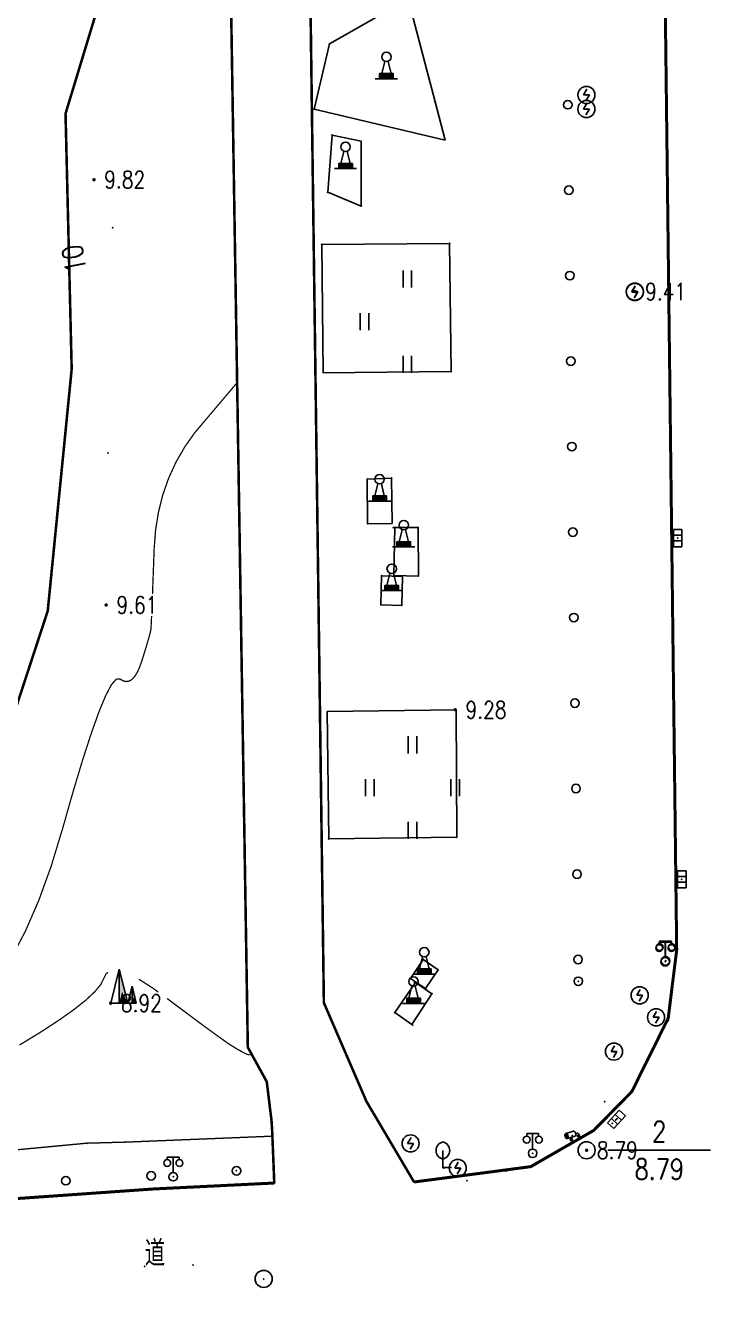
# Model space of a CAD drawing. Extents: x 940 to 2162, y 608 to 1562.
# Drawn here: x 1172 to 1212, y 1197.2 to 1271.7 of the extents above; entities that cross this region are included whole.
import ezdxf
from ezdxf.enums import TextEntityAlignment as Align

# ---------------------------------------------------------------- set-up
doc = ezdxf.new("R2010")
doc.units = 0
doc.header["$LTSCALE"] = 0.5
doc.header["$PDSIZE"] = 0.2
doc.linetypes.add('X3', pattern=[5, 4, -1])
doc.layers.get('0').update_dxf_attribs({"linetype": 'CONTINUOUS'})
for name, color, linetype in [('COMPONENT', 4, 'CONTINUOUS'), ('DGX', 2, 'CONTINUOUS'), ('DLDW', 11, 'CONTINUOUS'), ('DLSS', 4, 'CONTINUOUS'), ('GCD', 1, 'CONTINUOUS'), ('GXYZ', 2, 'CONTINUOUS'), ('KZD', 1, 'CONTINUOUS'), ('ZBTZ', 3, 'CONTINUOUS'), ('ZDH', 1, 'CONTINUOUS')]:
    doc.layers.add(name, color=color, linetype=linetype)
doc.styles.add('HZ', font='rs.shx', dxfattribs={"width": 0.8, "bigfont": 'hztxt.shx'})
doc.linetypes.add('1161', pattern='A,0,[149,AAA.SHX,S=0.15,R=0,X=0,Y=0],-1.6', length=1.6)

# ---------------------------------------------------------------- blocks, each defined once
blk = doc.blocks.new('gc097')
for p, q in [((-0.7, 2), (-0.7, 2.3)), ((-0.7, 2.3), (0.7, 2.3)), ((0, 0.5), (0, 2.3)), ((0.7, 2.3), (0.7, 2))]:
    blk.add_line(p, q)
for centre, radius in [((-0.7, 1.6), 0.4), ((0.73, 1.6), 0.4), ((0, 0), 0.5)]:
    blk.add_circle(centre, radius)
blk = doc.blocks.new('gc143')
for p, q in [((0, 1), (0, 2)), ((0, 1), (0, 0)), ((1, 0), (0, 0))]:
    blk.add_line(p, q)
for centre, start, end in [((0.225, 2), 102.68038, 257.31962), ((-0.225, 2), 282.68038, 77.31962)]:
    blk.add_arc(centre, 1.025, start, end)
blk = doc.blocks.new('gcbj0612')
for p, q in [((-0.75, 0.26), (0.16, 0.53)), ((-0.57, -0.34), (0.34, -0.07))]:
    blk.add_line(p, q)
at = {"flags": 128}
for points in [[(-0.73, 0.26), (-0.77, 0.25), (-0.79, 0.23), (-0.81, 0.19), (-0.83, 0.15), (-0.84, 0.1), (-0.84, 0.05), (-0.84, -0.01), (-0.83, -0.07), (-0.81, -0.12), (-0.79, -0.18), (-0.77, -0.23), (-0.74, -0.27), (-0.7, -0.3), (-0.67, -0.33), (-0.63, -0.34), (-0.6, -0.34), (-0.57, -0.34), (-0.54, -0.32), (-0.51, -0.29), (-0.49, -0.25), (-0.48, -0.2), (-0.47, -0.15), (-0.47, -0.1), (-0.48, -0.04), (-0.49, 0.02), (-0.51, 0.07), (-0.54, 0.13), (-0.56, 0.17), (-0.6, 0.21), (-0.63, 0.24), (-0.67, 0.26), (-0.7, 0.27)], [(-0.71, 0.18), (-0.72, 0.17), (-0.75, 0.12), (-0.75, 0.04), (-0.74, -0.06), (-0.7, -0.15), (-0.66, -0.22), (-0.62, -0.25), (-0.6, -0.26), (-0.59, -0.24), (-0.57, -0.2), (-0.56, -0.12), (-0.58, -0.02), (-0.61, 0.08), (-0.66, 0.14), (-0.7, 0.17)]]:
    blk.add_lwpolyline(points, close=True, dxfattribs=at)
blk.add_lwpolyline([(0.3, -0.08), (0.33, -0.07), (0.36, -0.05), (0.38, -0.02), (0.4, 0.02), (0.41, 0.07), (0.42, 0.12), (0.41, 0.18), (0.41, 0.23), (0.39, 0.29), (0.37, 0.35), (0.35, 0.4), (0.32, 0.44), (0.28, 0.48), (0.25, 0.51), (0.21, 0.52), (0.18, 0.53), (0.15, 0.52)], dxfattribs=at)
at = {"extrusion": (0, 0, -1), "flags": 128}
blk.add_lwpolyline([(-0.4, 0.25), (-0.51, 0.28), (-0.61, 0.29), (-0.69, 0.27), (-0.77, 0.2), (-0.81, 0.09), (-0.82, -0.01), (-0.8, -0.06), (-0.76, -0.08), (-0.7, -0.09), (-0.64, -0.09), (-0.59, -0.07), (-0.57, -0.04), (-0.59, -0.01), (-0.63, 0.02), (-0.69, 0.03), (-0.75, 0.03), (-0.79, 0.02), (-0.84, -0.01), (-0.89, -0.1), (-0.91, -0.19), (-0.9, -0.29), (-0.87, -0.38)], dxfattribs=at)
blk.add_lwpolyline([(-0.09, -0.2), (-0.22, -0.54), (0.05, -0.54)], close=True)
blk = doc.blocks.new('*U21')
at = {"linetype": 'Continuous'}
for points in [[(1.33, 1.33), (2, 0), (1, 4)], [(1.33, 1.33), (1, 4), (1, 0)], [(1.33, 1.33), (1, 0), (2, 0)]]:
    blk.add_solid(points, dxfattribs=at)
blk = doc.blocks.new('*U20')
at = {"linetype": 'Continuous'}
for points in [[(2.67, 0.67), (2.5, 2), (2.5, 0)], [(2.67, 0.67), (3, 0), (2.5, 2)], [(2.67, 0.67), (2.5, 0), (3, 0)]]:
    blk.add_solid(points, dxfattribs=at)
blk = doc.blocks.new('gc021')
for p, q in [((2, 0), (1, 4)), ((1, 4), (1, 0)), ((2.5, 0), (2.5, 2)), ((2.5, 2), (3, 0)), ((1, 0), (2, 0)), ((3, 0), (2.5, 0))]:
    blk.add_line(p, q)
for points in [[(0, 0), (1, 4)], [(1, 4), (1, 0), (2, 0)], [(2.5, 2), (2, 0), (2.5, 0)], [(0, 0), (1, 0)]]:
    blk.add_lwpolyline(points)
at = {"linetype": 'Continuous'}
for name in ['*U21', '*U20']:
    blk.add_blockref(name, (0, 0), dxfattribs=at)
blk = doc.blocks.new('gc041')
for p, q in [((-1, 0.5), (1, 0.5)), ((-1, -0.5), (-1, 0.5)), ((-0.33, 0.5), (-0.33, -0.5)), ((0.33, 0.5), (0.33, -0.5)), ((1, 0.5), (1, -0.5)), ((1, -0.5), (-1, -0.5))]:
    blk.add_line(p, q)
blk = doc.blocks.new('gc050')
for p, q in [((-0.35, 0), (0.05, 0.69)), ((-0.35, 0), (0.35, 0)), ((0.35, 0), (-0.06, -0.69))]:
    blk.add_line(p, q)
blk.add_circle((0, 0), 1)
blk = doc.blocks.new('gc188')
blk.add_circle((0, 0), 1)
blk = doc.blocks.new('gc170')
at = {"linetype": 'Continuous'}
blk.add_circle((0, 0), 0.5, dxfattribs=at)
blk = doc.blocks.new('GC200')
at = {"linetype": 'Continuous', "const_width": 0.2, "flags": 128}
blk.add_lwpolyline([(-0.1, 0, 1), (0.1, 0, 1)], format="xyb", close=True, dxfattribs=at)
blk = doc.blocks.new('gc257')
blk.add_circle((0, 0), 1)
blk.add_point((0, 0))
blk = doc.blocks.new('*U46')
at = {"linetype": 'Continuous'}
for points in [[(0, 0.3), (0.8, 0.6), (-0.8, 0.6)], [(0, 0.3), (-0.8, 0.6), (-0.8, 0)], [(0, 0.3), (-0.8, 0), (0.8, 0)], [(0, 0.3), (0.8, 0), (0.8, 0.6)]]:
    blk.add_solid(points, dxfattribs=at)
blk = doc.blocks.new('gc107')
for points in [[(-0.55, 0.6), (-0.2, 2)], [(0.55, 0.6), (0.2, 2)], [(-1.3, 0), (-0.8, 0), (0.8, 0), (1.3, 0)], [(-0.8, 0), (-0.8, 0.6), (0.8, 0.6), (0.8, 0)]]:
    blk.add_lwpolyline(points)
blk.add_circle((0, 2.55), 0.55)
at = {"linetype": 'Continuous'}
blk.add_blockref('*U46', (0, 0), dxfattribs=at)
blk = doc.blocks.new('gc323')
at = {"flags": 128}
for points in [[(-0.5, 0), (-0.5, 2)], [(0.5, 0), (0.5, 2)]]:
    blk.add_lwpolyline(points, dxfattribs=at)

msp = doc.modelspace()

# ---------------------------------------------------------------- linework, layer by layer
at = {"layer": 'DGX', "color": 3, "linetype": 'Continuous', "const_width": 0.15, "elevation": 10, "flags": 128}
msp.add_lwpolyline([(1179.303, 1282.966), (1174.308, 1266.505), (1174.668, 1251.566), (1173.267, 1237.42), (1166.784, 1217.665), (1159.312, 1210.93), (1129.485, 1204.976), (1074.924, 1182.976), (1049.55, 1170.339), (1012.154, 1148.215), (998.728, 1143.09), (990.538, 1146.604), (984.707, 1151.62), (979.338, 1163.371), (975.102, 1177.82)], dxfattribs=at)
at = {"layer": 'DGX', "linetype": 'Continuous', "const_width": 0.075, "flags": 128}
for points, elevation in [([(1184.347, 1250.774), (1181.878, 1247.859), (1181.28, 1247.011), (1180.767, 1246.121), (1180.341, 1245.191), (1180, 1244.22), (1179.745, 1243.207), (1179.576, 1242.154), (1179.493, 1241.059), (1179.455, 1240.01), (1179.421, 1239.092), (1179.395, 1238.419)], 9.5), ([(1179.343, 1237.119), (1179.326, 1236.737), (1179.312, 1236.477), (1179.303, 1236.349), (1179.289, 1236.265), (1179.259, 1236.139), (1179.215, 1235.97), (1179.155, 1235.758), (1179.08, 1235.503), (1178.99, 1235.206), (1178.886, 1234.866), (1178.766, 1234.483), (1178.634, 1234.113), (1178.495, 1233.812), (1178.348, 1233.579), (1178.193, 1233.415), (1178.029, 1233.319), (1177.858, 1233.291), (1177.679, 1233.332), (1177.492, 1233.442), (1177.273, 1233.431), (1176.996, 1233.111), (1176.663, 1232.483), (1176.272, 1231.545), (1175.825, 1230.299), (1175.32, 1228.744), (1174.758, 1226.88), (1174.14, 1224.707), (1173.466, 1222.487), (1172.739, 1220.482), (1171.96, 1218.692), (1171.127, 1217.116)], 9.5), ([(1176.799, 1216.288), (1176.686, 1216.21), (1176.549, 1215.937), (1176.37, 1215.573), (1176.015, 1215.145), (1175.486, 1214.652), (1174.782, 1214.095), (1173.903, 1213.473), (1172.849, 1212.787), (1171.621, 1212.036)], 9), ([(1179.734, 1215.131), (1179.375, 1215.389), (1178.704, 1215.818), (1178.599, 1215.875)], 9), ([(1185.187, 1211.51), (1185.157, 1211.485), (1185.094, 1211.462), (1185.023, 1211.462), (1184.944, 1211.486), (1184.856, 1211.525), (1184.759, 1211.572), (1184.652, 1211.627), (1184.537, 1211.69), (1184.412, 1211.761), (1184.277, 1211.841), (1184.134, 1211.929), (1183.981, 1212.024), (1183.783, 1212.156), (1183.504, 1212.35), (1183.145, 1212.608), (1182.704, 1212.929), (1182.183, 1213.312), (1181.581, 1213.759), (1180.898, 1214.27), (1180.251, 1214.755)], 9)]:
    msp.add_lwpolyline(points, dxfattribs=dict(at, elevation=elevation))
at = {"layer": 'DLDW', "linetype": 'Continuous', "flags": 128}
for points, elevation in [([(1195.927, 1267.195), (1194.351, 1273.219), (1189.748, 1270.58), (1188.848, 1266.777), (1196.511, 1264.964)], 9.557), ([(1189.903, 1265.256), (1191.594, 1264.889), (1191.611, 1261.099), (1189.644, 1261.911)], 9.61), ([(1193.382, 1245.195), (1191.956, 1245.129), (1191.981, 1242.526), (1193.408, 1242.54)], 9.429), ([(1193.491, 1242.297), (1194.929, 1242.304), (1194.953, 1239.456), (1193.506, 1239.495), (1193.581, 1242.295)], 9.403), ([(1192.797, 1239.479), (1194.024, 1239.446), (1193.979, 1237.744), (1192.752, 1237.777)], 9.385), ([(1196.103, 1216.428), (1195.233, 1217.046), (1194.483, 1215.935), (1195.364, 1215.34)], 9.135), ([(1195.741, 1215.032), (1194.562, 1213.241), (1193.567, 1213.928), (1194.785, 1215.692)], 9.109)]:
    msp.add_lwpolyline(points, close=True, dxfattribs=dict(at, elevation=elevation))
at = {"layer": 'DLSS', "linetype": 'Continuous', "const_width": 0.175, "flags": 128}
for points, elevation in [([(1194.696, 1204.024), (1201.524, 1204.922), (1205.206, 1207.041), (1207.436, 1209.312), (1209.563, 1213.599), (1210.06, 1217.588), (1207.856, 1399.647), (1206.044, 1409.589), (1198.49, 1413.529), (1019.16, 1436.77), (975.601, 1446.477)], 8.659), ([(988.427, 1127.787), (990.788, 1125.904), (993.922, 1126.963), (1010.814, 1133.51), (1020.926, 1138.3), (1028.106, 1142.098), (1034.318, 1145.718), (1048.748, 1154.336), (1068.018, 1165.828), (1083.626, 1175.112), (1098.724, 1183.13), (1116.228, 1190.601), (1137.489, 1197.31), (1156.314, 1201.233), (1168.71, 1202.862), (1179.428, 1203.615), (1186.519, 1203.964)], 6.63)]:
    msp.add_lwpolyline(points, dxfattribs=dict(at, elevation=elevation))
at = {"layer": 'DLSS', "linetype": 'X3', "const_width": 0.15, "elevation": 12.485, "flags": 128}
msp.add_lwpolyline([(1135.595, 1306.947), (1151.52, 1304.439), (1156.923, 1303.174), (1166.733, 1299.695), (1183.315, 1286.098), (1188.563, 1278.424), (1189.42, 1214.506), (1191.911, 1208.738), (1194.696, 1204.024)], dxfattribs=at)
at = {"layer": 'DLSS', "linetype": 'X3', "const_width": 0.15}
msp.add_lwpolyline([(1134.461, 1294.147), (1144.225, 1294.882), (1155.817, 1299.009), (1164.702, 1295.398), (1179.461, 1282.832), (1183.929, 1276.782), (1184.971, 1211.903), (1186.08, 1209.889), (1186.366, 1207.546), (1186.402, 1206.876), (1186.519, 1203.964)], dxfattribs=at)
at = {"layer": 'KZD', "linetype": 'Continuous'}
msp.add_line((1206.039, 1205.879), (1212.039, 1205.879), dxfattribs=at)
at = {"layer": 'ZBTZ', "linetype": '1161', "flags": 128}
for points, elevation in [([(1020.284, 1434.36), (1018.846, 1434.635), (975.761, 1445.017), (974.599, 1444.021), (976.622, 1297.17), (976.667, 1293.433), (977.082, 1260.359), (977.14, 1247.885), (987.302, 1248.093), (987.563, 1239.875), (979.366, 1239.67), (963.969, 1239.285), (964.736, 1230.673), (962.422, 1230.467), (963.264, 1211.145), (964.031, 1187.555), (968.129, 1164.597), (978.887, 1142.015), (988.427, 1127.787), (1013.14, 1137.603), (1027.097, 1144.743), (1039.656, 1152.3), (1045.268, 1155.482), (1064.515, 1166.983), (1082.553, 1177.399), (1093.084, 1183.61), (1097.727, 1185.738), (1111.746, 1191.85), (1126.595, 1197.081), (1146.073, 1202.148), (1165.386, 1205.312), (1167.667, 1205.546), (1175.568, 1206.294), (1177.785, 1206.359), (1186.409, 1206.705), (1186.366, 1207.546), (1186.08, 1209.889), (1184.971, 1211.903), (1183.929, 1276.782), (1179.461, 1282.832), (1164.702, 1295.398), (1155.817, 1299.009), (1144.225, 1294.882), (1134.461, 1294.147), (1134.378, 1289.023), (1013.46, 1281.421), (1013.743, 1298.844), (1014.262, 1308.48), (1011.575, 1356.136), (1013.259, 1381.339), (1018.608, 1422.274), (1020.284, 1434.36), (975.761, 1445.017)], 10.434), ([(1189.301, 1258.861), (1196.777, 1258.919), (1196.86, 1251.425), (1189.384, 1251.342)], 9.57), ([(1197.153, 1231.637), (1197.191, 1224.187), (1189.702, 1224.09), (1189.606, 1231.539)], 9.266)]:
    msp.add_lwpolyline(points, close=True, dxfattribs=dict(at, elevation=elevation))
at = {"layer": 'ZDH', "linetype": 'Continuous'}
for p in [(1189.748, 1270.58, 9.659), (1204.78, 1267.598, 9.492), (1188.848, 1266.777, 9.653), (1195.927, 1267.195, 9.557), (1204.779, 1266.777, 9.472), (1189.903, 1265.256, 9.61), (1191.594, 1264.889, 9.553), (1175.972, 1262.643, 9.816), (1189.644, 1261.911, 9.595), (1191.611, 1261.099, 9.539), (1177.073, 1259.836, 9.723), (1189.301, 1258.861, 9.57), (1196.777, 1258.919, 9.488), (1207.609, 1256.075, 9.381), (1207.613, 1256.099, 9.407), (1196.86, 1251.425, 9.438), (1176.79, 1246.657, 9.709), (1191.956, 1245.129, 9.456), (1193.382, 1245.195, 9.429), (1191.981, 1242.526, 9.421), (1193.491, 1242.297, 9.403), (1194.929, 1242.304, 9.389), (1210.117, 1241.681, 9.146), (1192.797, 1239.479, 9.385), (1193.506, 1239.495, 9.4), (1194.953, 1239.456, 9.343), (1176.686, 1237.769, 9.612), (1193.979, 1237.744, 9.355), (1197.105, 1231.641, 9.279), (1197.153, 1231.637, 9.266), (1189.702, 1224.09, 9.286), (1197.191, 1224.187, 9.256), (1210.355, 1221.73, 9.011), (1210.06, 1217.588, 8.968), (1210.061, 1217.584, 8.926), (1195.233, 1217.046, 9.157), (1209.389, 1216.902, 9.059), (1209.411, 1216.96, 9.052), (1196.103, 1216.428, 9.135), (1194.483, 1215.935, 9.137), (1194.721, 1215.714, 9.142), (1195.337, 1215.34, 9.118), (1204.305, 1215.763, 9.162), (1195.741, 1215.032, 9.109), (1207.894, 1214.943, 9.089), (1176.949, 1214.481, 8.917), (1189.42, 1214.506, 9.116), (1193.567, 1213.928, 9.085), (1193.596, 1213.926, 9.069), (1194.562, 1213.241, 9.035), (1194.614, 1213.212, 9.024), (1208.853, 1213.656, 9.062), (1209.563, 1213.458, 8.943), (1184.971, 1211.903, 9.021), (1206.39, 1211.629, 8.991), (1206.392, 1211.651, 9.027), (1186.08, 1209.889, 8.945), (1191.911, 1208.738, 8.843), (1205.856, 1208.729, 9.037), (1205.856, 1208.729, 9.037), (1205.856, 1208.729, 9.037), (1205.856, 1208.729, 9.037), (1205.856, 1208.729, 9.037), (1205.856, 1208.729, 9.037), (1205.856, 1208.729, 9.037), (1207.436, 1209.312, 8.87), (1186.366, 1207.546, 8.806), (1206.293, 1207.462, 8.789), (1206.293, 1207.462, 8.789), (1206.293, 1207.462, 8.789), (1206.293, 1207.462, 8.789), (1206.293, 1207.462, 8.789), (1206.293, 1207.462, 8.789), (1206.293, 1207.462, 8.789), (1206.492, 1207.655, 8.794), (1206.492, 1207.655, 8.794), (1206.492, 1207.655, 8.794), (1206.492, 1207.655, 8.794), (1206.492, 1207.655, 8.794), (1206.492, 1207.655, 8.794), (1206.492, 1207.655, 8.794), (1206.5, 1207.664, 8.793), (1206.535, 1207.686, 8.824), (1206.565, 1207.721, 8.799), (1206.565, 1207.721, 8.799), (1206.565, 1207.721, 8.799), (1206.565, 1207.721, 8.799), (1206.565, 1207.721, 8.799), (1206.565, 1207.721, 8.799), (1206.565, 1207.721, 8.799), (1177.785, 1206.359, 8.602), (1186.402, 1206.876, 8.712), (1203.946, 1206.73, 8.881), (1205.206, 1207.041, 8.825), (1175.568, 1206.294, 8.524), (1194.494, 1206.282, 8.821), (1201.634, 1205.701, 8.867), (1204.785, 1205.876, 8.793), (1204.788, 1205.886, 8.782), (1204.788, 1205.886, 8.791), (1204.788, 1205.886, 8.782), (1204.788, 1205.886, 8.791), (1204.788, 1205.886, 8.782), (1204.788, 1205.886, 8.791), (1204.789, 1205.879, 9.063), (1204.789, 1205.879, 9.075), (1204.789, 1205.879, 9.083), (1204.789, 1205.879, 8.842), (1204.789, 1205.879, 8.933), (1204.789, 1205.879, 8.792), (1204.789, 1205.879, 8.792), (1204.789, 1205.879, 8.792), (1204.789, 1205.879, 8.792), (1204.789, 1205.879, 8.792), (1204.789, 1205.879, 8.792), (1204.789, 1205.879, 8.792), (1204.789, 1205.879, 8.792), (1204.789, 1205.879, 8.792), (1204.789, 1205.879, 8.792), (1204.789, 1205.879, 8.792), (1204.789, 1205.879, 8.792), (1204.789, 1205.879, 8.792), (1204.789, 1205.879, 8.792), (1204.789, 1205.879, 8.792), (1204.789, 1205.879, 8.792), (1204.789, 1205.879, 8.792), (1204.789, 1205.879, 8.792), (1204.789, 1205.879, 8.792), (1204.789, 1205.879, 8.792), (1204.789, 1205.879, 8.792), (1204.789, 1205.879, 8.765), (1204.789, 1205.879, 8.765), (1204.79, 1205.881, 8.79), (1204.79, 1205.881, 8.79), (1204.79, 1205.881, 8.79), (1204.79, 1205.881, 8.79), (1204.791, 1205.886, 8.788), (1204.791, 1205.881, 8.792), (1204.791, 1205.881, 8.792), (1204.791, 1205.881, 8.792), (1204.791, 1205.881, 8.792), (1196.384, 1204.865, 8.831), (1201.524, 1204.922, 8.739), (1180.607, 1204.333, 8.627), (1184.308, 1204.68, 8.664), (1196.455, 1204.836, 8.785), (1197.253, 1204.841, 8.858), (1197.282, 1204.848, 8.822), (1200.075, 1204.677, 8.666), (1200.075, 1204.677, 8.666), (1200.075, 1204.677, 8.666), (1200.075, 1204.677, 8.666), (1200.075, 1204.677, 8.666), (1200.075, 1204.677, 8.666), (1200.075, 1204.677, 8.666), (1179.428, 1203.615, 8.522), (1186.519, 1203.964, 8.576), (1194.696, 1204.024, 8.659), (1197.795, 1204.095, 8.675), (1197.795, 1204.095, 8.675), (1197.795, 1204.095, 8.675), (1197.795, 1204.095, 8.675), (1197.795, 1204.095, 8.675), (1197.795, 1204.095, 8.675), (1197.795, 1204.095, 8.675), (1178.94, 1199.1, 8.559), (1181.764, 1199.176, 8.611), (1185.899, 1198.35, 8.606), (1185.899, 1198.35, 8.606), (1185.899, 1198.35, 8.606), (1185.899, 1198.35, 8.606), (1185.899, 1198.35, 8.606), (1185.899, 1198.35, 8.606), (1185.899, 1198.35, 8.606), (1185.901, 1198.357, 8.641)]:
    msp.add_point(p, dxfattribs=at)

# ---------------------------------------------------------------- block references
at = {"layer": 'COMPONENT', "linetype": 'Continuous', "xscale": 0.5, "yscale": 0.5}
msp.add_blockref('gcbj0612', (1203.946, 1206.73, 9.102), dxfattribs=at)
at = {"layer": 'DLDW', "linetype": 'Continuous', "xscale": 0.5, "yscale": 0.5}
for name, p in [('gc107', (1193.077, 1268.547)), ('gc107', (1190.688, 1263.289)), ('gc107', (1192.682, 1243.847)), ('gc107', (1194.092, 1241.169)), ('gc107', (1193.388, 1238.611)), ('gc107', (1195.296, 1216.187)), ('gc097', (1209.389, 1216.902, 9.059)), ('gc097', (1209.411, 1216.96, 9.052)), ('gc021', (1176.949, 1214.481, 8.917)), ('gc107', (1194.664, 1214.473)), ('gc097', (1201.634, 1205.701, 8.867)), ('gc097', (1180.607, 1204.333, 8.627))]:
    msp.add_blockref(name, p, dxfattribs=at)
at = {"layer": 'GCD', "linetype": 'Continuous'}
ref = msp.add_blockref('GC200', (1175.972, 1262.643, 9.816), dxfattribs=dict(at, xscale=0.5, yscale=0.5, zscale=0.5))
ref.add_attrib('height', '9.82', dxfattribs={"linetype": 'Continuous', "height": 1, "style": 'HZ', "width": 0.8}).set_placement((1176.572, 1262.643, 9.816), align=Align.MIDDLE_LEFT)
ref = msp.add_blockref('GC200', (1207.613, 1256.099, 9.407), dxfattribs=dict(at, xscale=0.5, yscale=0.5, zscale=0.5))
ref.add_attrib('height', '9.41', dxfattribs={"linetype": 'Continuous', "height": 1, "style": 'HZ', "width": 0.8}).set_placement((1208.213, 1256.099, 9.407), align=Align.MIDDLE_LEFT)
ref = msp.add_blockref('GC200', (1176.686, 1237.769, 9.612), dxfattribs=dict(at, xscale=0.5, yscale=0.5, zscale=0.5))
ref.add_attrib('height', '9.61', dxfattribs={"linetype": 'Continuous', "height": 1, "style": 'HZ', "width": 0.8}).set_placement((1177.286, 1237.769, 9.612), align=Align.MIDDLE_LEFT)
ref = msp.add_blockref('GC200', (1197.105, 1231.641, 9.279), dxfattribs=dict(at, xscale=0.5, yscale=0.5, zscale=0.5))
ref.add_attrib('height', '9.28', dxfattribs={"linetype": 'Continuous', "height": 1, "style": 'HZ', "width": 0.8}).set_placement((1197.705, 1231.641, 9.279), align=Align.MIDDLE_LEFT)
ref = msp.add_blockref('GC200', (1176.949, 1214.481, 8.917), dxfattribs=dict(at, xscale=0.5, yscale=0.5, zscale=0.5))
ref.add_attrib('height', '8.92', dxfattribs={"linetype": 'Continuous', "height": 1, "style": 'HZ', "width": 0.8}).set_placement((1177.549, 1214.481, 8.917), align=Align.MIDDLE_LEFT)
ref = msp.add_blockref('GC200', (1204.791, 1205.881, 8.792), dxfattribs=dict(at, xscale=0.5, yscale=0.5, zscale=0.5))
ref.add_attrib('height', '8.79', dxfattribs={"linetype": 'Continuous', "height": 1, "style": 'HZ', "width": 0.8}).set_placement((1205.391, 1205.881, 8.792), align=Align.MIDDLE_LEFT)
at = {"layer": 'GXYZ', "linetype": 'Continuous', "xscale": 0.5, "yscale": 0.5}
for name, p in [('gc050', (1204.78, 1267.598, 9.492)), ('gc050', (1204.779, 1266.777, 9.472)), ('gc050', (1207.609, 1256.075, 9.381)), ('gc050', (1207.613, 1256.099, 9.407)), ('gc050', (1207.894, 1214.943, 9.089)), ('gc050', (1208.853, 1213.656, 9.062)), ('gc050', (1206.392, 1211.651, 9.027)), ('gc050', (1194.494, 1206.282, 8.821)), ('gc050', (1197.253, 1204.841, 8.858)), ('gc188', (1185.901, 1198.357, 8.641))]:
    msp.add_blockref(name, p, dxfattribs=at)
at = {"layer": 'GXYZ', "linetype": 'Continuous'}
for p, xscale, yscale, rotation in [((1210.117, 1241.681, 9.146), 0.5, 0.5, 90), ((1210.355, 1221.73, 9.011), 0.5, 0.5, 90), ((1206.535, 1207.686, 8.824), 0.4999999999999811, 0.500000000000023, 47.5672999071182)]:
    msp.add_blockref('gc041', p, dxfattribs=dict(at, xscale=xscale, yscale=yscale, rotation=rotation))
at = {"layer": 'KZD', "linetype": 'Continuous', "xscale": 0.5, "yscale": 0.5}
msp.add_blockref('gc257', (1204.789, 1205.879, 8.792), dxfattribs=at)
at = {"layer": 'ZBTZ', "linetype": 'Continuous', "xscale": 0.4999999999999999, "yscale": 0.5}
for p, rotation in [((1203.686, 1267.03), 270.6916846338216), ((1203.746, 1262.031), 270.6916846338216), ((1203.807, 1257.031), 270.6916846338216), ((1203.867, 1252.031), 270.6916846338216), ((1203.928, 1247.032), 270.6916846338216), ((1203.988, 1242.032), 270.6916846338216), ((1204.048, 1237.032), 270.6916846338216), ((1204.109, 1232.033), 270.6916846338216), ((1204.169, 1227.033), 270.6916846338216), ((1204.229, 1222.033), 270.6916846338216), ((1204.29, 1217.034), 270.6916846338216), ((1204.305, 1215.763), 270.6916846338216), ((1184.308, 1204.68), 183.3292305120475), ((1174.325, 1204.099), 183.3292305120475), ((1179.316, 1204.39), 183.3292305120475)]:
    msp.add_blockref('gc170', p, dxfattribs=dict(at, rotation=rotation))
at = {"layer": 'ZBTZ', "linetype": 'Continuous', "xscale": 0.5, "yscale": 0.5}
for name, p in [('gc323', (1194.301, 1256.342)), ('gc323', (1191.801, 1253.842)), ('gc323', (1194.301, 1251.342)), ('gc323', (1194.606, 1229.09)), ('gc323', (1192.106, 1226.59)), ('gc323', (1197.106, 1226.59)), ('gc323', (1194.606, 1224.09)), ('gc143', (1196.384, 1204.865, 8.831))]:
    msp.add_blockref(name, p, dxfattribs=at)

# ---------------------------------------------------------------- texts
at = {"layer": 'DGX', "linetype": 'Continuous', "style": 'HZ', "width": 0.8}
msp.add_text('10', height=1.2, rotation=101.44018, dxfattribs=at).set_placement((1174.808, 1258.002, 10), align=Align.MIDDLE)
at = {"layer": 'DLSS', "linetype": 'Continuous', "style": 'HZ', "width": 0.8}
msp.add_text('道', height=1.5, dxfattribs=at).set_placement((1178.94, 1199.1))
at = {"layer": 'KZD', "linetype": 'Continuous', "style": 'HZ', "width": 0.8}
for s, p in [('2', (1209.039, 1206.979)), ('8.79', (1209.039, 1204.779))]:
    msp.add_text(s, height=1.2, dxfattribs=at).set_placement(p, align=Align.MIDDLE)

doc.saveas('drawing.dxf')
